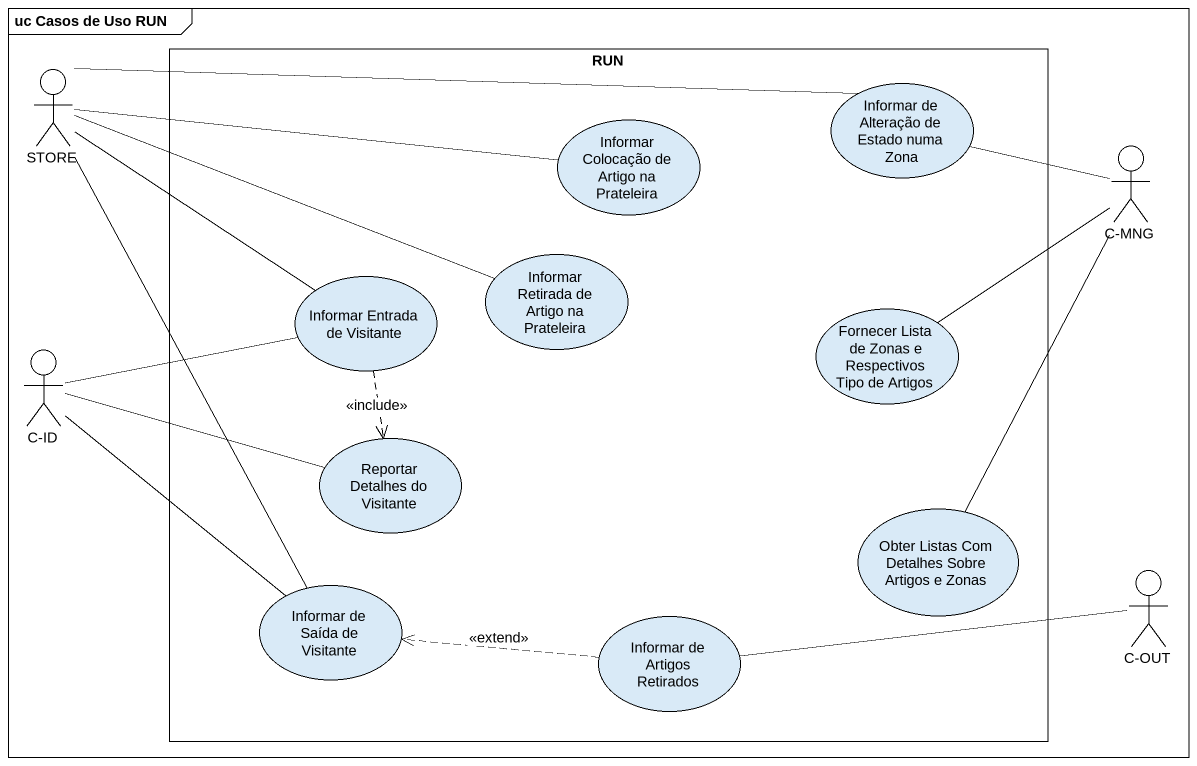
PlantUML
@startuml
mainframe uc Casos de Uso RUN
actor STORE
rectangle RUN {
  usecase "Informar de Alteração de Estado numa Zona" as Informar_de_Alteração_de
  usecase "Informar Colocação de Artigo na Prateleira" as Informar_Colocação_de
  usecase "Informar Retirada de Artigo na Prateleira" as Informar_Retirada_de_Artigo
  usecase "Informar Entrada de Visitante" as Informar_Entrada_de
  usecase "Fornecer Lista de Zonas e Respectivos Tipo de Artigos" as Fornecer_Lista_de_Zonas_e
  usecase "Reportar Detalhes do Visitante" as Reportar_Detalhes_do
  usecase "Obter Listas Com Detalhes Sobre Artigos e Zonas" as Obter_Listas_Com_Detalhes
  usecase "Informar de Saída de Visitante" as Informar_de_Saída_de
  usecase "Informar de Artigos Retirados" as Informar_de_Artigos
}
actor "C-MNG" as C_MNG
actor "C-ID" as C_ID
actor "C-OUT" as C_OUT
STORE -right- Informar_de_Alteração_de
STORE -right- Informar_Colocação_de
STORE -right- Informar_Retirada_de_Artigo
STORE -- Informar_Entrada_de
STORE -- Informar_de_Saída_de
Informar_de_Alteração_de -right- C_MNG
C_MNG -- Fornecer_Lista_de_Zonas_e
C_MNG -- Obter_Listas_Com_Detalhes
Informar_Entrada_de ..> Reportar_Detalhes_do : <<include>>
C_ID -right- Informar_Entrada_de
C_ID -right- Reportar_Detalhes_do
C_ID -- Informar_de_Saída_de
Informar_de_Artigos -right- C_OUT
Informar_de_Artigos .left.> Informar_de_Saída_de : <<extend>>
@enduml
